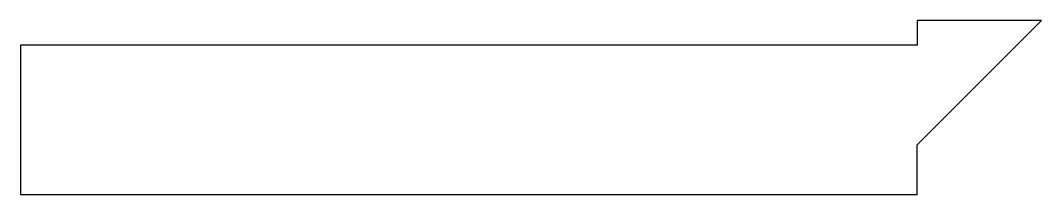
# Model space of a CAD drawing. Header units: millimetres. Extents: x 0 to 205, y 0 to 35.
import ezdxf

# ---------------------------------------------------------------- set-up
doc = ezdxf.new("R2010")
doc.units = ezdxf.units.MM
doc.layers.add('CUT_OUTER', color=7, linetype='Continuous')

msp = doc.modelspace()

# ---------------------------------------------------------------- linework, layer by layer
at = {"layer": 'CUT_OUTER'}
msp.add_lwpolyline([(180, 34.95398), (180, 30), (0, 30), (0, 0), (180, 0), (180, 9.953982), (205, 34.95398)], close=True, dxfattribs=at)

doc.saveas('drawing.dxf')
